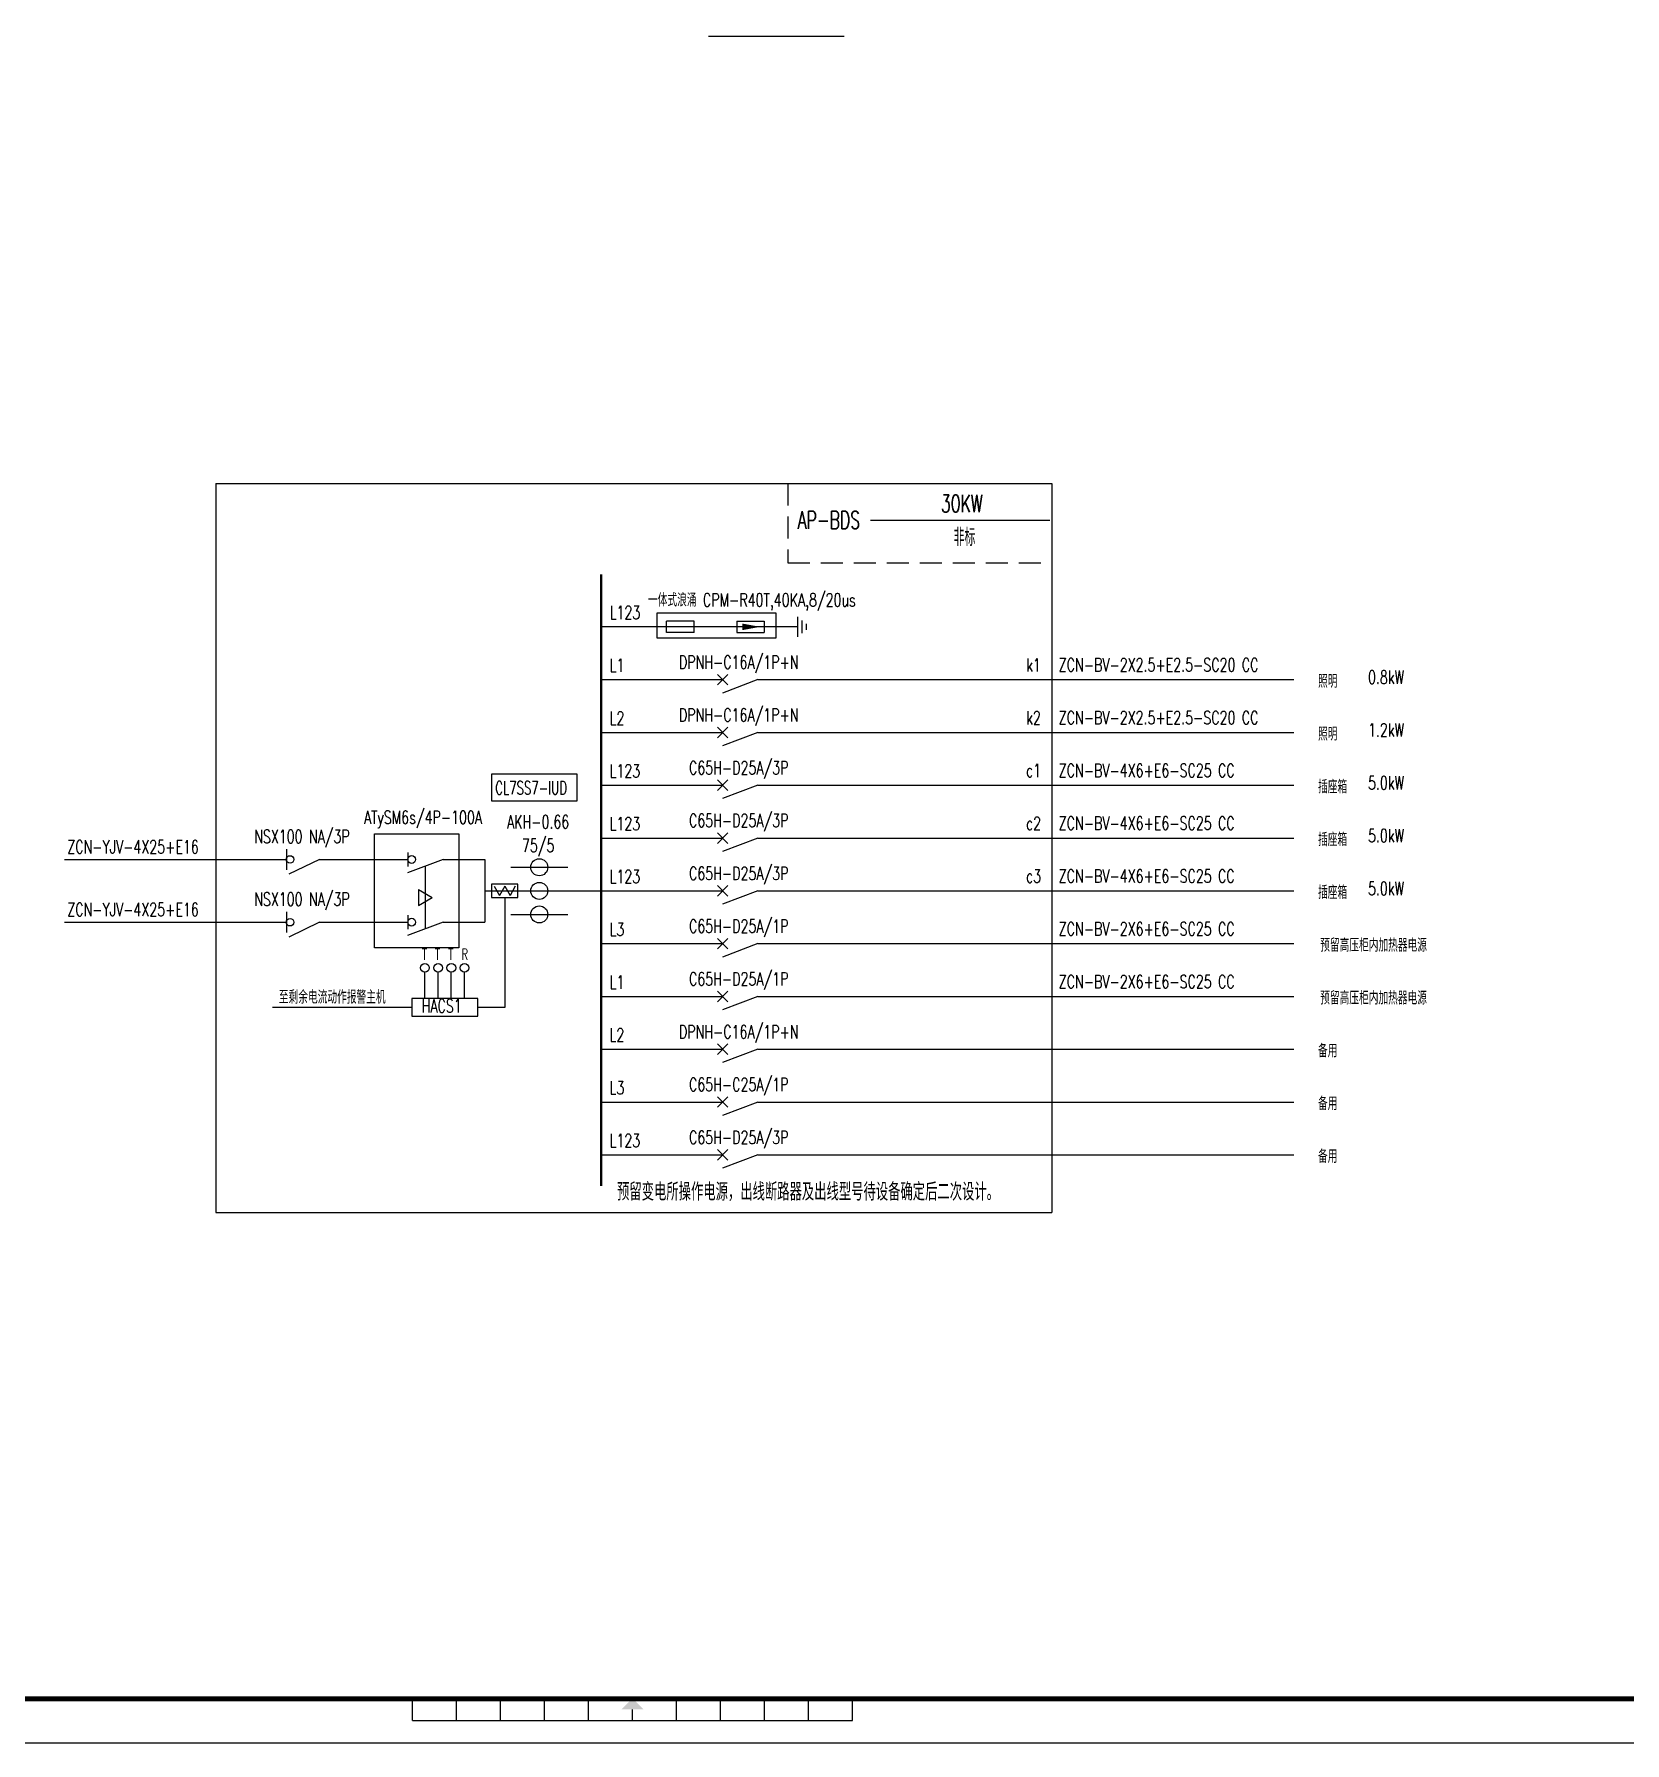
# Model space of a CAD drawing. Extents: x -336391 to 664021, y -458009 to -178412.
# Drawn here: x 591725 to 627873, y -458009 to -419175 of the extents above; entities that cross this region are included whole.
import ezdxf
from ezdxf.enums import TextEntityAlignment as Align

# ---------------------------------------------------------------- set-up
doc = ezdxf.new("R2010")
doc.units = 0
doc.header["$LTSCALE"] = 1000
doc.header["$MEASUREMENT"] = 0
doc.linetypes.add('DASHED2', pattern=[0.375, 0.25, -0.125])
for name, color, linetype in [('A-墙线', 7, 'CONTINUOUS'), ('EQUIP', 3, 'CONTINUOUS'), ('EQUIP-箱柜', 3, 'CONTINUOUS'), ('SIG_TEXT', 7, 'CONTINUOUS'), ('WIRE-照明', 6, 'CONTINUOUS'), ('图框', 7, 'CONTINUOUS'), ('电气-文字', 4, 'CONTINUOUS'), ('电气-设备标注', 4, 'CONTINUOUS')]:
    doc.layers.add(name, color=color, linetype=linetype)
doc.styles.add('HZ', font='tjromans.shx', dxfattribs={"width": 0.75, "bigfont": 'tjhztxt.shx'})
doc.styles.add('HZTXT', font='tj-romans1.shx', dxfattribs={"width": 0.6, "bigfont": 'hztxt.shx'})
doc.styles.add('WJ', font='romans.shx', dxfattribs={"width": 0.75, "bigfont": 'hzf.shx'})

# ---------------------------------------------------------------- blocks, each defined once
blk = doc.blocks.new('tk2')
at = {"layer": '图框'}
for p, q in [((55200, 511), (55200, 1011)), ((56200, 511), (56200, 1011)), ((57200, 511), (57200, 1011)), ((58200, 511), (58200, 1011)), ((59200, 511), (59200, 1011)), ((61200, 511), (61200, 1011)), ((62200, 511), (62200, 1011)), ((63200, 511), (63200, 1011)), ((64200, 511), (64200, 1011)), ((65200, 511), (65200, 1011)), ((55200, 511), (65200, 511)), ((0, 0), (118900, 0))]:
    blk.add_line(p, q, dxfattribs=at)
at = {"layer": '图框', "const_width": 120}
blk.add_lwpolyline([(117900, 1000), (117900, 83100), (2500, 83100), (2500, 1000)], close=True, dxfattribs=at)
at = {"layer": '图框', "const_width": 30}
blk.add_lwpolyline([(60200, 761), (60200, 511)], dxfattribs=at)
at = {"layer": '图框'}
blk.add_solid([(60450, 761), (59950, 761), (60200, 1011)], dxfattribs=at)

msp = doc.modelspace()

# ---------------------------------------------------------------- linework, layer by layer
at = {"layer": 'EQUIP'}
for p, q in [((597455.7, -437700.2), (597455.7, -438164.7)), ((598205.7, -437934), (597511.2, -438269.4)), ((597455.7, -439125.8), (597455.7, -439590.3)), ((598205.7, -439359.6), (597511.2, -439695))]:
    msp.add_line(p, q, dxfattribs=at)
for centre in [(597541.7, -437932.2), (597541.7, -439357.8)]:
    msp.add_circle(centre, 86.1, dxfattribs=at)
at = {"layer": 'EQUIP-箱柜'}
for p, q in [((606719.8, -432514.3), (606096.6, -432514.3)), ((606096.6, -432776.2), (606096.6, -432514.3)), ((606719.8, -432776.2), (606719.8, -432514.3)), ((607692.7, -432514.3), (607692.7, -432776.2)), ((607692.7, -432514.3), (608315.9, -432514.3)), ((608315.9, -432514.3), (608315.9, -432776.2)), ((609073.1, -432415.1), (609073.1, -432875.4)), ((609171.5, -432498.9), (609171.5, -432791.6)), ((609265.1, -432578.6), (609265.1, -432711.8)), ((606719.8, -432776.2), (606096.6, -432776.2)), ((607692.7, -432776.2), (608315.9, -432776.2)), ((607250.3, -433725.5), (607490.3, -433965.5)), ((607490.3, -433725.5), (607250.3, -433965.5)), ((608170.3, -433845.5), (607364.7, -434148.9)), ((607250.3, -434925.5), (607490.3, -435165.5)), ((607490.3, -434925.5), (607250.3, -435165.5)), ((608170.3, -435045.5), (607364.7, -435348.9)), ((607250.3, -436125.5), (607490.3, -436365.5)), ((607490.3, -436125.5), (607250.3, -436365.5)), ((608170.3, -436245.5), (607364.7, -436548.9)), ((607250.3, -437325.5), (607490.3, -437565.5)), ((607490.3, -437325.5), (607250.3, -437565.5)), ((608170.3, -437445.5), (607364.7, -437748.9)), ((601016.2, -437932.4), (600210.5, -438235.8)), ((600216.2, -437771.1), (600216.2, -438093.7)), ((600613.3, -438084.1), (600613.3, -439509.7)), ((602555.9, -438110.2), (603852.4, -438110.2)), ((600458.2, -438617.8), (600768.5, -438796.9)), ((600458.2, -438617.8), (600458.2, -438976)), ((600458.2, -438976), (600768.5, -438796.9)), ((607250.3, -438525.5), (607490.3, -438765.5)), ((607490.3, -438525.5), (607250.3, -438765.5)), ((608170.3, -438645.5), (607364.7, -438948.9)), ((600216.2, -439196.7), (600216.2, -439519.3)), ((602555.9, -439180.2), (603852.4, -439180.2)), ((601016.2, -439358), (600210.5, -439661.4)), ((607490.3, -439725.5), (607250.3, -439965.5)), ((607250.3, -439725.5), (607490.3, -439965.5)), ((608170.3, -439845.5), (607364.7, -440148.9)), ((607250.3, -440925.5), (607490.3, -441165.5)), ((607490.3, -440925.5), (607250.3, -441165.5)), ((608170.3, -441045.5), (607364.7, -441348.9)), ((607490.3, -442125.5), (607250.3, -442365.5)), ((607250.3, -442125.5), (607490.3, -442365.5)), ((608170.3, -442245.5), (607364.7, -442548.9)), ((607490.3, -443325.5), (607250.3, -443565.5)), ((607250.3, -443325.5), (607490.3, -443565.5)), ((608170.3, -443445.5), (607364.7, -443748.9)), ((607250.3, -444525.5), (607490.3, -444765.5)), ((607490.3, -444525.5), (607250.3, -444765.5)), ((608170.3, -444645.5), (607364.7, -444948.9))]:
    msp.add_line(p, q, dxfattribs=at)
at = {"layer": 'EQUIP-箱柜', "ltscale": 0.3}
for p, q in [((602178.2, -438541.3), (602298.2, -438749.2)), ((602418.2, -438541.3), (602298.2, -438749.2)), ((602418.2, -438541.3), (602538.2, -438749.2)), ((602658.2, -438541.3), (602538.2, -438749.2)), ((600604.8, -441095.2), (600604.8, -440495.2)), ((600904.8, -441095.2), (600904.8, -440495.2)), ((601204.8, -441095.2), (601204.8, -440495.2)), ((601504.8, -441095.2), (601504.8, -440495.2))]:
    msp.add_line(p, q, dxfattribs=at)
at = {"layer": 'EQUIP-箱柜'}
for points in [[(605881.8, -432327.6), (608575.5, -432327.6), (608575.5, -432904.6), (605881.8, -432904.6)], [(602123.7, -435983.6), (604058.2, -435983.6), (604058.2, -436606.4), (602123.7, -436606.4)], [(599461.7, -437352.2), (601371.7, -437352.2), (601371.7, -439938.2), (599461.7, -439938.2)]]:
    msp.add_lwpolyline(points, close=True, dxfattribs=at)
msp.add_lwpolyline([(607816.6, -432645.2, 150, 0, 0), (608219.8, -432645.2, 0, 0, 0)], format="xyseb", dxfattribs=at)
at = {"layer": 'EQUIP-箱柜', "ltscale": 0.3}
for points in [[(602118.2, -438495.2), (602118.2, -438795.2), (602718.2, -438795.2), (602718.2, -438495.2)], [(600304.8, -441495.2), (601804.8, -441495.2), (601804.8, -441095.2), (600304.8, -441095.2)]]:
    msp.add_lwpolyline(points, close=True, dxfattribs=at)
at = {"layer": 'EQUIP-箱柜'}
for centre, radius in [((600304.4, -437932.4), 88.2), ((603204.2, -438110.2), 193.2), ((603204.2, -438645.2), 193.2), ((603204.2, -439180.2), 193.2), ((600304.4, -439358), 88.2), ((600604.8, -440395.2), 100), ((600904.8, -440395.2), 100), ((601204.8, -440395.2), 100), ((601504.8, -440395.2), 100)]:
    msp.add_circle(centre, radius, dxfattribs=at)
at = {"layer": 'WIRE-照明'}
for p, q in [((609073.1, -432645.2), (604612, -432645.2)), ((604611.7, -433845.2), (607370.3, -433845.5)), ((608170.3, -433845.5), (620350.6, -433845.4)), ((604611.7, -435045.2), (607370.3, -435045.5)), ((608170.3, -435045.5), (620350.6, -435045.4)), ((604611.7, -436245.2), (607370.3, -436245.5)), ((608170.3, -436245.5), (620350.6, -436245.4)), ((604611.7, -437445.2), (607370.3, -437445.5)), ((608170.3, -437445.5), (620350.6, -437445.4)), ((592412.9, -437932.4), (597455.7, -437932.4)), ((598205.7, -437934), (600216.2, -437932.4)), ((601016.2, -437932.4), (601964.7, -437932.4)), ((601964.7, -437932.4), (601964.7, -439358)), ((601964.7, -438645.2), (604612, -438645.2)), ((602418.2, -438795.2), (602418.2, -441295.2)), ((604611.7, -438645.2), (607370.3, -438645.5)), ((608170.3, -438645.5), (620350.6, -438645.4)), ((592412.9, -439358), (597455.7, -439358)), ((598205.7, -439359.6), (600216.2, -439358)), ((601016.2, -439358), (601964.7, -439358)), ((604611.7, -439845.2), (607370.3, -439845.5)), ((608170.3, -439845.5), (620350.6, -439845.4)), ((604611.7, -441045.2), (607370.3, -441045.5)), ((608170.3, -441045.5), (620350.6, -441045.4)), ((600304.8, -441295.2), (597141.7, -441295.2)), ((602418.2, -441295.2), (601804.8, -441295.2)), ((604611.7, -442245.2), (607370.3, -442245.5)), ((608170.3, -442245.5), (620350.6, -442245.4)), ((604611.7, -443445.2), (607370.3, -443445.5)), ((608170.3, -443445.5), (620350.6, -443445.4)), ((604611.7, -444645.2), (607370.3, -444645.5)), ((608170.3, -444645.5), (620350.6, -444645.4))]:
    msp.add_line(p, q, dxfattribs=at)
at = {"layer": 'WIRE-照明', "const_width": 50}
msp.add_lwpolyline([(604612, -431452), (604612, -445354.6)], dxfattribs=at)
at = {"layer": '电气-文字', "linetype": 'DASHED2', "ltscale": 2000}
for p, q in [((595850.6, -429388.8), (614850.6, -429388.8)), ((595850.6, -429388.8), (595850.6, -445953.7)), ((614850.6, -429388.8), (614850.6, -445953.7)), ((595850.6, -445953.7), (614850.6, -445953.7))]:
    msp.add_line(p, q, dxfattribs=at)
at = {"layer": '电气-文字', "linetype": 'DASHED2', "ltscale": 2}
for p, q in [((608852.3, -429388.8), (608852.3, -431188.8)), ((608852.3, -431188.8), (614850.6, -431188.8))]:
    msp.add_line(p, q, dxfattribs=at)
at = {"layer": '电气-文字'}
msp.add_line((614807, -430231.4), (610728.2, -430231.4), dxfattribs=at)
at = {"layer": '电气-设备标注', "const_width": 31.1}
msp.add_lwpolyline([(607044.3, -419225.8), (610135.1, -419225.8)], dxfattribs=at)

# ---------------------------------------------------------------- block references
at = {"layer": 'A-墙线'}
msp.add_blockref('tk2', (545120.5, -458008.9), dxfattribs=at)

# ---------------------------------------------------------------- texts
at = {"layer": 'EQUIP-箱柜', "style": 'HZ', "width": 0.7}
for s, p in [('T', (600532.7, -440210.3)), ('T', (600832.7, -440210.3)), ('T', (601132.7, -440210.3)), ('R', (601432.7, -440210.3))]:
    msp.add_text(s, height=250, dxfattribs=at).set_placement(p)
at = {"layer": 'SIG_TEXT', "style": 'HZ'}
for s, width, p in [('CL7SS7-IUD', 0.65, (603017.2, -436455.7)), ('ATySM6s/4P-100A', 0.7, (600561.2, -437123.9)), ('NSX100 NA/3P', 0.7, (597810.5, -437560.7)), ('AKH-0.66', 0.7, (603177.5, -437226.8)), ('75/5', 0.7, (603177.5, -437763.4)), ('NSX100 NA/3P', 0.7, (597810.5, -438986.3))]:
    msp.add_text(s, height=300, dxfattribs=dict(at, width=width)).set_placement(p, align=Align.CENTER)
at = {"layer": 'SIG_TEXT', "style": 'HZ', "width": 0.7}
for s, p in [('ZCN-YJV-4X25+E16', (592478, -437794.2)), ('ZCN-YJV-4X25+E16', (592478, -439219.8)), ('至剩余电流动作报警主机', (597285.6, -441210.3)), (' HACS1', (600387.8, -441410.3))]:
    msp.add_text(s, height=300, dxfattribs=at).set_placement(p)
at = {"layer": 'SIG_TEXT', "style": 'HZTXT', "width": 0.7}
msp.add_text('预留变电所操作电源，出线断路器及出线型号待设备确定后二次设计。', height=400, dxfattribs=at).set_placement((604971.1, -445484.7), align=Align.MIDDLE_LEFT)
at = {"layer": '电气-文字'}
for s, height, style, width, p in [('30KW', 400, 'WJ', 0.65, (612805.9, -430042.3)), ('AP-BDS', 400, 'WJ', 0.65, (609786.2, -430417)), ('非标', 400, 'WJ', 0.65, (612865.9, -430808.3)), ('一体式浪涌 CPM-R40T,40KA,8/20us', 300, 'HZ', 0.7, (608035.3, -432184)), ('DPNH-C16A/1P+N', 300, 'HZ', 0.7, (607736.1, -433598)), ('k1', 300, 'HZ', 0.7, (614434.4, -433661.6)), ('DPNH-C16A/1P+N', 300, 'HZ', 0.7, (607736.1, -434798)), ('k2', 300, 'HZ', 0.7, (614434.5, -434861.6)), ('C65H-D25A/3P', 300, 'HZ', 0.7, (607736.1, -435998)), ('c1', 300, 'HZ', 0.7, (614434.5, -436061.6)), ('C65H-D25A/3P', 300, 'HZ', 0.7, (607736.1, -437198)), ('c2', 300, 'HZ', 0.7, (614434.5, -437261.6)), ('C65H-D25A/3P', 300, 'HZ', 0.7, (607736.1, -438398)), ('c3', 300, 'HZ', 0.7, (614434.5, -438461.6)), ('C65H-D25A/1P', 300, 'HZ', 0.7, (607736.1, -439598)), ('C65H-D25A/1P', 300, 'HZ', 0.7, (607736.1, -440798)), ('DPNH-C16A/1P+N', 300, 'HZ', 0.7, (607736.1, -441998)), ('C65H-C25A/1P', 300, 'HZ', 0.7, (607736.1, -443198)), ('C65H-D25A/3P', 300, 'HZ', 0.7, (607736.1, -444398))]:
    msp.add_text(s, height=height, dxfattribs=dict(at, style=style, width=width)).set_placement(p, align=Align.CENTER)
at = {"layer": '电气-文字', "style": 'HZ', "width": 0.7}
for s, p in [('L123', (604805.2, -432470.1)), ('L1', (604803.9, -433669.9)), ('ZCN-BV-2X2.5+E2.5-SC20 CC ', (615009.7, -433658.9)), ('照明', (620900.7, -434029.6)), ('0.8kW', (622036.9, -433939.7)), ('L2', (604803.9, -434869.9)), ('ZCN-BV-2X2.5+E2.5-SC20 CC ', (615009.7, -434858.9)), ('照明', (620900.7, -435229.6)), ('1.2kW', (622036.9, -435139.7)), ('L123', (604803.9, -436069.9)), ('ZCN-BV-4X6+E6-SC25 CC ', (615009.7, -436058.9)), ('插座箱', (620900.7, -436429.6)), ('5.0kW', (622036.9, -436339.7)), ('L123', (604803.9, -437269.9)), ('ZCN-BV-4X6+E6-SC25 CC ', (615009.7, -437258.9)), ('5.0kW', (622036.9, -437539.7)), ('插座箱', (620900.7, -437629.6)), ('L123', (604803.9, -438469.9)), ('ZCN-BV-4X6+E6-SC25 CC ', (615009.7, -438458.9)), ('插座箱', (620900.8, -438829.6)), ('5.0kW', (622036.9, -438739.7)), ('L3', (604803.2, -439669.9)), ('ZCN-BV-2X6+E6-SC25 CC ', (615009.7, -439658.9)), ('预留高压柜内加热器电源', (620950.8, -440029.6)), ('L1', (604804.2, -440869.9)), ('ZCN-BV-2X6+E6-SC25 CC ', (615009.7, -440858.9)), ('预留高压柜内加热器电源', (620950.8, -441229.6)), ('L2', (604802.9, -442069.9)), ('备用', (620900.4, -442429.6)), ('L3', (604802.9, -443269.9)), ('备用', (620900.5, -443629.6)), ('L123', (604803.9, -444469.9)), ('备用', (620900.5, -444829.6))]:
    msp.add_text(s, height=300, dxfattribs=at).set_placement(p)

doc.saveas('drawing.dxf')
